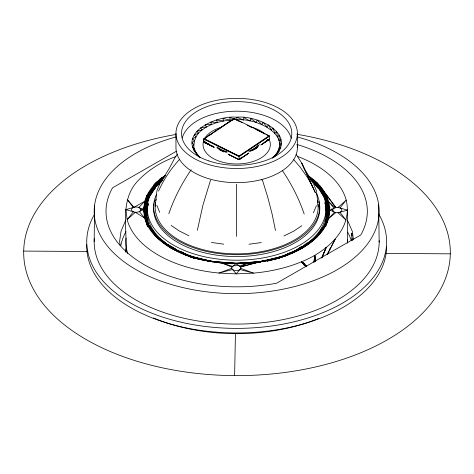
<?xml version="1.0" encoding="UTF-8"?>
<svg xmlns="http://www.w3.org/2000/svg" width="474" height="474" viewBox="0 0 474 474"><rect width="100%" height="100%" fill="white"/><g stroke="black" fill="none" stroke-linecap="round" stroke-linejoin="round"><path stroke-width="0.71" d="M236.372 236.437L236.473 184.196M272.242 158.221C295.983 135.795 256.031 117.718 236.84 119.815L236.846 117.22C257.264 114.915 299.1 134.503 273.261 157.789M297.619 156.438A110.827 63.984 0 0 1 346.204 200.111C353.296 229.386 325.875 252.186 301.47 261.79A110.827 63.984 0 0 1 253.584 273.113L236.248 273.859L218.911 273.036A110.827 63.984 0 0 1 127.145 219.64L135.357 212.263L144.635 218.081A93.129 53.769 0 0 0 221.749 262.952L231.934 267.123L236.319 263.313L260.19 261.553L260.427 261.867L282.925 256.547L282.463 256.286L260.096 261.577L259.953 262.347M94.184 241.497L94.533 205.627M234.606 375.609L235.454 333.495M314.523 261.654L314.736 255.296L315.589 261.648M153.274 185.547L156.029 186.442L155.466 185.162L155.579 183.367L158.085 184.819M305.428 265.019L302.856 263.514L302.856 262.341M314.303 261.838L314.736 255.296L315.394 261.624M155.14 206.587L156.924 190.667L159.934 183.551L169.159 168.62L175.09 157.427L177.501 154.009M282 257.133L282.273 256.333L301.618 247.866L316.342 236.876L325.638 224.06L328.873 210.284L325.822 196.503L316.697 183.645L310.286 178.781M314.126 261.743L314.736 255.296L315.18 261.648M313.889 262.389L314.736 255.296L314.961 261.719M231.934 267.123A4.58 2.643 0 0 0 236.265 270.589A4.58 2.643 0 0 0 240.644 267.14L258.063 262.211A93.129 53.769 0 0 0 328.601 218.496L335.823 212.613A4.58 2.643 0 0 0 341.837 210.112A4.58 2.643 0 0 0 335.859 207.582L328.192 210.841L324.737 225.233L315.536 237.918L301.002 248.435L278.985 258.134L296.238 250.616M308.094 175.623C317.562 181.743 325.336 190.809 328.713 201.669C333.506 221.719 318.309 238.452 302.27 248.044L301.346 247.949L300.96 248.803L284.033 256.238M335.823 212.613L334.549 212.233L328.601 218.496L329.803 210.083L326.722 196.159L317.509 183.171L316.365 183.995L315.891 185.227L317.124 186.963M125.847 252.215C127.512 228.261 119.365 199.933 138.124 180.606C148.546 169.668 161.764 161.64 175.931 156.544M163.483 178.449L157.007 183.29L147.71 196.106L144.475 209.875L147.521 223.657L156.645 236.52L171.499 247.659L171.884 248.512L157.457 237.569L148.421 224.842L145.157 210.432L143.545 209.668L139.32 211.528L144.635 218.081L143.545 209.668L144.748 201.26A93.129 53.769 0 0 1 164.911 175.605M147.61 204.294L146.585 206.907L145.405 215.149L146.294 222.022L145.405 215.149L148.119 203.808L145.429 215.309L146.934 221.909L146.152 215.759L147.319 207.582L145.956 215.735L147.538 222.875M326.515 220.931L327.196 216.162L326.136 207.985M326.859 223.112L327.943 215.557L326.87 207.31L325.887 204.691M326.539 223.995L324.98 224.51L315.536 237.918L300.96 248.803L282.036 256.772M326.722 196.159L325.448 196.799L324.921 197.954L327.943 211.6L324.737 225.233L315.595 237.545L301.002 248.435M327.943 211.6L324.986 197.551L315.945 184.819L314.789 183.942L315.945 184.819M326.568 221.453L327.943 215.557M326.592 220.92L327.392 216.144L325.81 209.004M197.344 230.305L202.908 205.266L210.527 180.12M232.592 266.382L221.749 262.952L236.313 263.645L240.371 266.755L258.063 262.211L247.262 263.295L236.313 263.645L212.222 261.761L212.465 261.447L212.696 261.885L189.796 256.339L170.563 247.748L155.839 236.579L146.62 223.592L143.545 209.668L146.81 195.762L148.546 197.16L145.405 211.197L148.546 197.16L155.241 187.923M145.405 211.197L148.605 197.563L155.259 188.036M147.775 223.598L146.152 215.759L145.506 215.451L147.355 207.571M147.692 206.137L148.196 203.986M147.473 207.707L145.625 215.581L146.893 221.311M147.621 207.819L145.779 215.676L147.361 222.827M145.956 215.735L147.633 208.607M325.715 223.272L327.392 216.144L327.919 215.711L326.87 207.31L324.957 202.617M326.225 221.796L327.57 216.085L325.828 208.216M326.545 220.997L327.724 215.984L325.982 208.104M168.857 213.733C174.142 198.079 181.892 183.331 191.194 169.704M322.095 257.743L326.082 247.689L321.65 257.874M321.822 257.945L326.082 247.689M146.585 206.907L148.001 203.559M313.415 212.725L316.419 205.615M325.632 226.471L326.479 224.469M158.541 191.152C163.601 179.581 170.776 169.028 179.273 159.708M161.942 177.709L161.279 179.024L161.93 180.884M327.504 254.07L335.225 239.145L327.066 254.722M161.628 177.466L160.941 178.769L162.558 179.764M324.803 224.848L328.192 210.841L325.164 197.16L316.105 184.398L310.897 180.446M125.752 220.22L121.042 231.205L119.614 241.213L120.076 244.791M160.674 182.283L157.753 184.463L156.509 186.246A91.269 52.691 0 0 1 159.039 183.693M146.81 195.762L156.201 182.81L165.924 175.552M156.082 186.774L157.753 184.463L156.201 182.81M152.788 191.798L148.605 197.563L148.546 197.16M248.88 151.704C252.903 150.365 256.926 148.178 259.308 144.558M315.595 237.545L325.265 224.238L328.488 210.527L325.448 196.799L316.365 183.995L309.978 179.148M138.799 207.517L139.344 207.79A4.58 2.643 0 0 1 139.143 211.623A4.58 2.643 0 0 1 132.519 211.309A4.58 2.643 0 0 1 133.413 207.505L127.281 199.625L134.029 207.292A4.58 2.643 0 0 1 138.799 207.517L144.748 201.26L134.029 207.292L125.847 209.632L127.145 219.64L133.384 211.783L125.847 209.632M140.76 210.083L142.342 208.601M143.924 207.126L146.602 204.875M249.531 150.72L253.726 148.848L258.206 145.317L258.206 146.075M306.974 242.895C300.557 248.749 292.677 252.772 284.708 256.084M337.986 207.494L346.204 200.111L339.959 207.968L347.501 210.124L347.501 243.162M228.61 154.542L239.062 159.738L241.799 157.196M315.755 237.231L317.147 236.941M228.61 154.453L239.062 159.649L241.823 157.273M273.308 157.433L276.425 154.838L274.772 155.863L279.133 151.099L277.367 152.284L280.798 147.165L278.961 148.516L281.378 143.13L279.512 144.647L280.851 139.089L279.014 140.778L279.239 135.149L277.468 136.998L276.585 131.405L274.92 133.407L272.941 127.939L271.43 130.089L268.403 124.852L267.081 127.127L263.088 122.209L261.986 124.597L257.121 120.082L256.268 122.559L250.651 118.518L250.071 121.06L243.837 117.552L243.541 120.135L236.846 117.22C216.902 114.981 174.912 133.508 199.364 157.131M189.796 256.339L190.264 256.079L212.565 261.47M164.312 177.258L156.616 183.005L147.272 195.886L144.025 209.721L147.088 223.574L156.26 236.496L170.907 247.606L194.435 258.129M162.618 179.699L157.338 183.639L148.078 196.408L144.86 210.118L147.894 223.847L157.404 237.196L171.884 248.512A91.269 52.691 0 0 1 155.016 187.858M295.782 250.657L300.066 247.493M300.789 247.061L295.729 250.77L299.799 247.778M295.711 250.918L302.11 246.231M316.01 237.006L301.138 248.145L282.125 256.499M204.033 138.621L234.168 118.411L269.179 135.807L269.179 136.192L239.044 156.408L204.033 139.006L204.033 138.621L239.044 156.017L269.179 135.807M214.23 147.183L203.773 141.987L203.773 139.018L234.15 118.642L241.995 122.541M204.033 139.006L207.725 136.53M208.957 135.706L212.032 133.644M214.491 131.997L216.95 130.344M218.792 129.106L221.868 127.044M223.1 126.22L226.175 124.158M227.407 123.335L234.168 118.796L234.168 118.411M227.953 154.003L239.062 159.525L239.062 156.556L269.445 136.18L266.175 134.557M239.062 159.525L248.785 153.001M252.429 150.56L257.897 146.893M260.937 144.854L269.445 139.149L269.445 136.18M239.062 159.649L248.785 153.126M254.254 149.458L257.293 147.42M260.937 144.979L269.445 139.273L261.547 144.659M239.062 159.738L247.57 154.032M254.254 149.553L256.079 148.326M301.849 225.701L293.578 231.247L283.908 235.981M176.364 151.265L112.575 187.805A130.652 75.431 0 0 0 143.93 264.528A130.652 75.431 0 0 0 276.573 283.227L360.773 234.991A130.652 75.431 0 0 0 297.038 144.499M264.984 141.744L269.445 139.362L266.797 140.257M266.844 140.505L269.445 139.362L268.094 139.824M280.021 257.743L302.27 248.044M170.563 247.748L171.227 247.576L190.702 256.57L209.158 261.328M168.069 244.507L177.175 250.657L173.715 247.991M231.756 268.349L218.911 273.036L232.568 269.493L236.248 273.859L239.98 269.51L253.584 273.113L240.804 268.373M347.501 210.124L339.935 212.245L346.067 220.132L337.956 212.713M282.688 256.357C252.618 265.553 220.066 265.499 190.038 256.15M264.219 261.34L280.578 257.471L260.682 261.832M267.212 260.901L277.788 258.395A91.269 52.691 0 0 1 271.626 260.078M267.164 260.961L277.651 258.484M270.221 260.333L267.401 261.002A91.269 52.691 0 0 0 270.221 260.404M155.839 236.579L156.983 236.65L171.712 247.855M249.004 244.24L261.34 242.558M327.392 216.144L325.869 209.727M205.153 141.963L203.773 142.2L213.578 147.07M205.153 142.058L203.773 142.2L212.891 146.502M260.309 261.648L236.313 263.42L212.346 261.541M236.313 263.645L260.427 261.867M259.971 261.992L236.319 263.734L217.139 262.525M240.751 263.763L251.83 262.946M253.306 262.839L257.003 262.566L236.319 263.734L214.171 261.998M232.817 119.993C221.98 120.509 210.918 123.376 202.114 129.935C194.968 134.847 193.137 142.864 194.103 150.91L195.881 152.101L200.01 157.635M146.62 223.592L148.184 224.113L157.457 237.569L148.184 224.113L145.157 210.432L148.368 196.763L157.593 184.042L162.274 180.553L159.738 179.095L162.149 180.606M289.964 252.766L292.92 252.79M385.279 253.406L450.3 253.845M23.7 251.078L87.98 251.51M179.605 252.121L182.561 252.144M205.171 142.135L203.773 142.111L214.23 147.307M205.171 142.224L203.773 142.2L212.808 146.294M212.465 261.447L236.319 263.313L236.319 264.089M217.139 262.59L225.991 263.283M228.942 263.514L232.633 263.805M211.41 242.445L223.728 244.181M205.906 142.603L203.773 142.111L207.885 143.699L203.773 142.111L205.912 142.704M226.999 152.45L219.486 149.529L217.027 147.852L217.027 147.1L222.365 150.205L226.999 151.692M190.732 256.932L209.164 261.387M195.697 258.383L204.187 260.487M190.264 256.079L190.607 256.292M194.376 258.063L190.797 256.831M154.074 184.795L156.716 185.891L155.466 185.162M153.481 185.061L156.829 186.395M153.653 185.441L155.768 186.098M236.84 119.815L229.849 117.522L230.133 120.106L223.023 118.453L223.592 121L216.535 119.987L217.37 122.47L210.539 122.091L211.629 124.484L205.189 124.709L206.498 126.996L200.609 127.779L202.114 129.935L196.923 131.227L198.576 133.235L194.21 134.96L195.981 136.814L192.551 138.894L194.387 140.588L191.97 142.929L193.83 144.457L192.491 146.97L194.334 148.326L196.763 154.66L200.419 157.587M207.802 143.663L203.773 142.2L209.058 144.179M188.065 255.842L176.648 250.349L171.416 246.379M162.458 179.741L160.556 178.603L162.855 179.889M171.499 247.659L190.459 256.126M157.404 237.196L171.843 248.145L194.47 258.241M176.648 250.349L194.109 258.146M172.56 248.814L189.387 256.327M329.803 210.083L334.549 212.233M139.344 207.79L143.545 209.668M191.816 257.175L177.157 250.509L172.862 247.209M171.843 248.145L189.428 256.321M247.221 125.142L252.452 127.737M255.717 129.361L264.865 133.911M234.168 118.796L238.795 121.095M203.773 139.018L239.062 156.556M219.456 149.778L224.03 152.053M188.93 235.768L179.326 230.992L171.126 225.411M261.168 179.563L262.472 180.238L267.692 196.994L272.07 213.857L275.477 230.483M303.372 264.492L306.524 266.175M302.856 263.514L304.741 264.528M302.898 262.904L304.148 263.585M160.556 178.603L163.062 180.067M162.618 180.002L160.733 178.905L162.541 180.007M160.248 178.947L162.132 180.043M159.24 179.332L161.752 180.795M302.163 262.489L304.776 264M303.366 264.516L306.5 266.335M158.399 180.967L160.911 182.425M159.857 182.626L157.344 181.169L159.774 182.751M156.971 181.767L159.483 183.225M157.338 185.103L155.466 184.013L157.338 185.18M154.648 183.414L155.425 184.611L157.303 185.701M159.371 180.031L161.255 181.127M161.385 181.921L158.873 180.458L160.662 181.661M159.163 183.859L156.657 182.395L159.11 183.995M158.275 184.155L155.768 182.697L158.861 184.653M155.579 185.666L156.793 186.401M160.224 178.953L162.049 180.067M155.425 184.611L157.309 185.772M302.584 262.288L303.804 263.04M302.08 262.549L304.509 264.065M159.217 179.35L161.646 180.867M303.396 264.048L306.435 265.961M155.579 183.367L158.061 184.925M159.329 180.067L161.148 181.216M304.729 265.647L306.554 266.809M158.363 181.009L160.194 182.176M156.959 181.791L159.412 183.355M308.669 176.47L317.509 183.171M309.469 177.584L317.088 183.361L326.26 196.283L329.323 210.136L326.071 223.971L316.733 236.852L301.932 247.896L278.487 258.229A91.269 52.691 0 0 0 290.035 254.147M314.736 184.35L318.054 188.16M172.726 247.215L177.175 250.657M306.008 266.512L301.47 261.79L306.322 265.997M335.189 207.742L328.713 201.669L334.028 208.222A4.58 2.643 0 0 0 334.004 211.967M301.47 261.79L306.678 266.743M293.809 159.726L300.089 167.038L307.146 177.009A141.258 115.336 0.4 0 1 315.382 192.853L301.737 163.169L296.114 154.275M347.513 220.357L352.419 231.608L353.367 239.554M325.36 193.457L335.859 207.582L319.82 185.654M320.655 191.686L324.986 197.551M321.23 192.752L324.921 197.954L328.002 211.208M240.644 267.14L240.371 266.755L247.262 263.295L239.536 266.086A4.58 2.643 0 0 0 233.06 266.068M282.344 170.504C291.451 184.001 298.993 198.588 304.19 214.035M312.964 187.479L301.737 163.169L304.492 168.922L313.604 183.894L316.519 191.022L318.202 206.948M156.829 205.26L159.738 212.382M146.75 224.066L147.847 226.75M146.721 224.089L147.461 226.169M325.057 202.789L327.919 215.711M324.986 202.949L327.842 215.86M145.34 210.8L148.421 224.842L148.362 224.457M157.753 184.463L157.806 184.878M351.933 236.011L351.726 233.078L352.028 240.277M352.087 238.209L352.241 240.407M378.625 204.258L379.164 242.131M314.736 255.296L314.736 261.826M297.394 133.585A60.719 35.058 0 0 1 206.107 163.743A60.719 35.058 0 0 1 206.516 103.018A60.719 35.058 0 0 1 297.394 133.585L297.394 147.728M256.209 147.183L256.209 147.941M253.726 148.848L253.726 149.606M250.829 150.264L250.829 151.022M239.044 156.017L239.044 156.408M225.594 151.354L225.594 152.113M222.365 150.205L222.365 150.957M219.486 148.771L219.486 149.529M175.955 133.312L175.955 147.455A60.719 35.058 0 0 0 239.417 182.614A60.719 35.058 0 0 0 297.127 144.292M330.052 248.412A94.071 54.314 0 0 1 329.72 249.816M127.731 253.554A110.827 63.984 0 0 1 126.048 237.984M326.586 204.407A110.827 63.984 0 0 1 330.034 207.339M331.658 208.85A110.827 63.984 0 0 1 333.204 210.385M347.454 239.915A110.827 63.984 0 0 1 347.501 242.06M379.153 240.703A142.49 82.269 0 0 1 234.879 324.074A142.49 82.269 0 0 1 94.29 238.629M316.419 193.439A83.021 47.933 0 0 1 237.539 254.698A83.021 47.933 0 0 1 156.461 194.405M319.494 204.655A83.098 47.975 0 0 1 238.73 256.541A83.098 47.975 0 0 1 153.617 207.025M153.73 205.657A83.098 47.975 0 0 1 154.02 203.607M154.305 202.244A83.098 47.975 0 0 1 154.648 200.887M318.801 201.254A83.098 47.975 0 0 1 319.269 203.293M318.09 204.264A81.534 47.074 0 0 1 235.193 253.833A81.534 47.074 0 0 1 155.466 202.558M155.857 200.555A81.534 47.074 0 0 1 156.195 199.228M317.42 200.247A81.534 47.074 0 0 1 317.93 202.919M310.879 179.788A89.408 51.619 0 0 1 295.545 247.428A89.408 51.619 0 0 1 177.394 247.221A89.408 51.619 0 0 1 162.766 179.533M326.035 210.035A89.408 51.619 0 0 1 235.584 263.236A89.408 51.619 0 0 1 147.402 208.779M147.692 206.575A89.408 51.619 0 0 1 147.983 205.112M269.031 139.202A33.66 19.434 0 0 1 237.604 163.974A33.66 19.434 0 0 1 203.856 140.239M204.703 138.473A33.66 19.434 0 0 1 220.843 127.405M250.71 126.89A33.66 19.434 0 0 1 264.972 134.029M182.253 137.928A55.132 31.829 0 0 1 236.887 111.2A55.132 31.829 0 0 1 291.16 138.171M378.756 214.153A149.944 86.57 0 0 1 237.213 328.381A149.944 86.57 0 0 1 94.249 214.746M297.168 136.915A142.49 82.269 0 0 1 348.473 262.4A142.49 82.269 0 0 1 125.142 262.602A142.49 82.269 0 0 1 175.783 137.022M318.889 318.332A140.63 81.19 0 0 1 153.576 317.959M386.612 246.711A149.944 86.57 0 0 1 234.855 332.938A149.944 86.57 0 0 1 86.76 244.614M120.858 245.639A116.414 67.213 0 0 1 126.001 231.608M347.643 232.147A116.414 67.213 0 0 1 351.299 240.721M125.859 251.498A110.827 63.984 0 0 1 126.048 248.631M143.776 217.566A110.827 63.984 0 0 1 146.667 215.131M326.586 215.054A110.827 63.984 0 0 1 329.477 217.483M301.547 247.215A83.821 48.389 0 0 1 284.329 256.375M194.263 258.312A83.821 48.389 0 0 1 188.397 256.132M186.483 255.326A83.821 48.389 0 0 1 169.224 245.301M316.727 186.092A91.269 52.691 0 0 1 290.716 253.863M260.202 262.312A91.269 52.691 0 0 1 258.739 262.531M256.529 262.827A91.269 52.691 0 0 1 253.572 263.183M247.055 263.751A91.269 52.691 0 0 1 243.482 263.947M199.684 259.568A91.269 52.691 0 0 1 197.622 259.023M194.222 258.046A91.269 52.691 0 0 1 183.385 254.177M182.739 253.91A91.269 52.691 0 0 1 172.483 248.856M296.736 134.231A213.312 123.157 0 0 1 411.1 323.624A213.312 123.157 0 0 1 63.7 324.269A213.312 123.157 0 0 1 175.943 134.456M269.445 139.273L268.094 139.735L269.445 139.273M208.921 160.953A55.132 31.829 0 0 0 291.806 133.573A55.132 31.829 0 0 0 209.289 105.82A55.132 31.829 0 0 0 208.921 160.953"/></g></svg>
